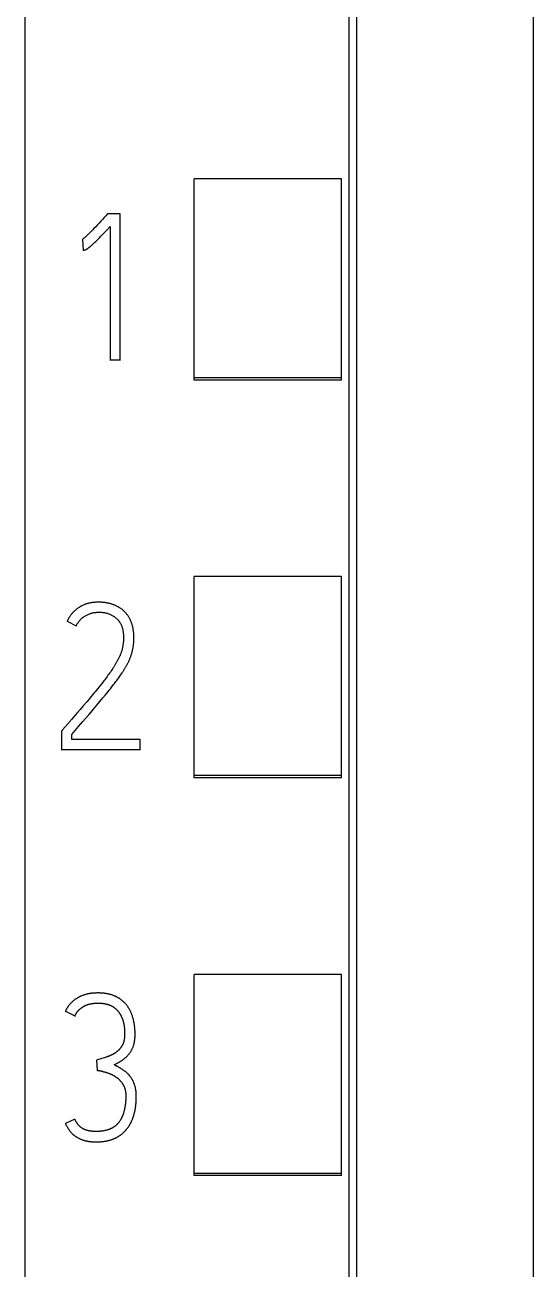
# Model space of a CAD drawing. Extents: x 0 to 594, y 0 to 420.
# Drawn here: x 255.6 to 262.5, y 327.5 to 344.39 of the extents above; entities that cross this region are included whole.
import ezdxf

# ---------------------------------------------------------------- set-up
doc = ezdxf.new("R2010")
doc.units = 0
doc.header["$LTSCALE"] = 32.67
doc.layers.add('10000_FRONT', color=7, linetype='CONTINUOUS')
doc.layers.add('10500_FRONT_LABELING', color=7, linetype='CONTINUOUS')

msp = doc.modelspace()

# ---------------------------------------------------------------- linework, layer by layer
at = {"layer": '10000_FRONT', "color": 7, "linetype": 'CONTINUOUS'}
for p, q in [((255.6, 351.671), (255.6, 237.416)), ((260, 349.203), (260, 239.953)), ((260.1, 349.203), (260.1, 240.184)), ((262.5, 345.541), (262.5, 237.167)), ((257.9, 339.566), (257.9, 342.301)), ((259.9, 342.301), (257.9, 342.301)), ((259.9, 339.566), (259.9, 342.301)), ((259.9, 339.598), (257.9, 339.598)), ((259.9, 339.566), (257.9, 339.566)), ((257.9, 334.166), (257.9, 336.9)), ((259.9, 336.9), (257.9, 336.9)), ((259.9, 334.166), (259.9, 336.9)), ((259.9, 334.197), (257.9, 334.197)), ((259.9, 334.166), (257.9, 334.166)), ((257.9, 328.766), (257.9, 331.498)), ((259.9, 331.498), (257.9, 331.498)), ((259.9, 328.766), (259.9, 331.498)), ((259.9, 328.795), (257.9, 328.795)), ((259.9, 328.766), (257.9, 328.766))]:
    msp.add_line(p, q, dxfattribs=at)
at = {"layer": '10500_FRONT_LABELING', "color": 7, "linetype": 'CONTINUOUS'}
for p, q in [((256.697, 341.799), (256.675, 341.774)), ((256.72, 341.824), (256.697, 341.799)), ((256.895, 341.824), (256.72, 341.824)), ((256.895, 339.835), (256.895, 341.824)), ((256.538, 341.626), (256.522, 341.61)), ((256.561, 341.65), (256.538, 341.626)), ((256.584, 341.675), (256.561, 341.65)), ((256.607, 341.699), (256.584, 341.675)), ((256.63, 341.724), (256.607, 341.699)), ((256.652, 341.749), (256.63, 341.724)), ((256.675, 341.774), (256.652, 341.749)), ((256.707, 341.6), (256.756, 341.653)), ((256.756, 341.653), (256.756, 339.835)), ((256.384, 341.479), (256.384, 341.473)), ((256.384, 341.479), (256.393, 341.332)), ((256.561, 341.45), (256.57, 341.46)), ((256.57, 341.46), (256.584, 341.473)), ((256.584, 341.473), (256.598, 341.487)), ((256.598, 341.487), (256.612, 341.501)), ((256.612, 341.501), (256.63, 341.52)), ((256.63, 341.52), (256.648, 341.539)), ((256.648, 341.539), (256.675, 341.567)), ((256.675, 341.567), (256.707, 341.6)), ((256.393, 341.332), (256.393, 341.326)), ((256.533, 341.423), (256.542, 341.432)), ((256.542, 341.432), (256.551, 341.441)), ((256.551, 341.441), (256.561, 341.45)), ((256.756, 339.842), (256.895, 339.842)), ((256.173, 336.295), (256.173, 336.289)), ((256.173, 336.295), (256.298, 336.232)), ((256.298, 336.232), (256.298, 336.225)), ((257.08, 336.064), (257.08, 336.076)), ((256.717, 335.544), (256.706, 335.528)), ((256.728, 335.559), (256.717, 335.544)), ((256.739, 335.574), (256.728, 335.559)), ((256.75, 335.589), (256.739, 335.574)), ((256.761, 335.604), (256.75, 335.589)), ((256.771, 335.62), (256.761, 335.604)), ((256.782, 335.635), (256.771, 335.62)), ((256.792, 335.651), (256.782, 335.635)), ((256.879, 335.534), (256.89, 335.548)), ((256.89, 335.548), (256.9, 335.563)), ((256.9, 335.563), (256.91, 335.578)), ((256.91, 335.578), (256.92, 335.592)), ((256.591, 335.381), (256.573, 335.359)), ((256.609, 335.403), (256.591, 335.381)), ((256.626, 335.424), (256.609, 335.403)), ((256.644, 335.447), (256.626, 335.424)), ((256.661, 335.469), (256.644, 335.447)), ((256.672, 335.484), (256.661, 335.469)), ((256.684, 335.498), (256.672, 335.484)), ((256.695, 335.513), (256.684, 335.498)), ((256.706, 335.528), (256.695, 335.513)), ((256.744, 335.356), (256.761, 335.377)), ((256.761, 335.377), (256.778, 335.398)), ((256.778, 335.398), (256.794, 335.419)), ((256.794, 335.419), (256.805, 335.433)), ((256.805, 335.433), (256.816, 335.447)), ((256.816, 335.447), (256.827, 335.461)), ((256.827, 335.461), (256.837, 335.476)), ((256.837, 335.476), (256.848, 335.49)), ((256.848, 335.49), (256.859, 335.504)), ((256.859, 335.504), (256.869, 335.519)), ((256.869, 335.519), (256.879, 335.534)), ((256.471, 335.237), (256.441, 335.201)), ((256.496, 335.265), (256.471, 335.237)), ((256.52, 335.294), (256.496, 335.265)), ((256.538, 335.316), (256.52, 335.294)), ((256.556, 335.337), (256.538, 335.316)), ((256.573, 335.359), (256.556, 335.337)), ((256.579, 335.156), (256.619, 335.204)), ((256.619, 335.204), (256.659, 335.252)), ((256.659, 335.252), (256.694, 335.293)), ((256.694, 335.293), (256.722, 335.328)), ((256.722, 335.328), (256.744, 335.356)), ((256.313, 335.052), (256.283, 335.016)), ((256.35, 335.094), (256.313, 335.052)), ((256.393, 335.144), (256.35, 335.094)), ((256.441, 335.201), (256.393, 335.144)), ((256.533, 335.101), (256.579, 335.156)), ((256.33, 334.863), (256.388, 334.931)), ((256.098, 334.804), (256.098, 334.544)), ((256.237, 334.754), (256.33, 334.863)), ((256.237, 334.688), (256.237, 334.754)), ((256.098, 334.55), (257.164, 334.55)), ((257.164, 334.688), (256.237, 334.688)), ((257.164, 334.544), (257.164, 334.688)), ((256.15, 330.997), (256.15, 330.991)), ((256.15, 330.997), (256.277, 330.934)), ((256.277, 330.934), (256.277, 330.928)), ((256.585, 330.337), (256.574, 330.334)), ((256.574, 330.334), (256.574, 330.328)), ((256.574, 330.334), (256.583, 330.196)), ((256.601, 330.342), (256.585, 330.337)), ((256.617, 330.347), (256.601, 330.342)), ((256.644, 330.355), (256.617, 330.347)), ((256.681, 330.367), (256.644, 330.355)), ((256.691, 330.37), (256.681, 330.367)), ((256.702, 330.373), (256.691, 330.37)), ((256.583, 330.196), (256.583, 330.19)), ((256.277, 329.533), (256.15, 329.475)), ((256.15, 329.475), (256.15, 329.469))]:
    msp.add_line(p, q, dxfattribs=at)
for points in [[(256.522, 341.61), (256.507, 341.594), (256.499, 341.586), (256.491, 341.578), (256.483, 341.57), (256.475, 341.562), (256.467, 341.554), (256.459, 341.546), (256.451, 341.539), (256.443, 341.531), (256.435, 341.523), (256.426, 341.516), (256.418, 341.508), (256.409, 341.501), (256.401, 341.494), (256.392, 341.486), (256.384, 341.479)], [(256.393, 341.332), (256.396, 341.332), (256.399, 341.333), (256.402, 341.333), (256.406, 341.334), (256.412, 341.335), (256.415, 341.336), (256.418, 341.337), (256.422, 341.338), (256.425, 341.339), (256.428, 341.34), (256.431, 341.342), (256.434, 341.343), (256.436, 341.345), (256.442, 341.348), (256.448, 341.352), (256.453, 341.355), (256.458, 341.359), (256.464, 341.363), (256.469, 341.367), (256.474, 341.371), (256.479, 341.375), (256.484, 341.38), (256.489, 341.384), (256.494, 341.388), (256.499, 341.392), (256.504, 341.397), (256.509, 341.401), (256.513, 341.405), (256.518, 341.41), (256.523, 341.414), (256.533, 341.423)], [(257.055, 336.252), (257.052, 336.261), (257.049, 336.269), (257.046, 336.278), (257.043, 336.286), (257.04, 336.294), (257.036, 336.303), (257.032, 336.311), (257.028, 336.319), (257.024, 336.327), (257.02, 336.335), (257.016, 336.342), (257.011, 336.35), (257.007, 336.358), (257.002, 336.365), (256.996, 336.372), (256.991, 336.38), (256.986, 336.387), (256.98, 336.394), (256.974, 336.401), (256.968, 336.407), (256.962, 336.414), (256.956, 336.421), (256.95, 336.427), (256.943, 336.433), (256.937, 336.439), (256.93, 336.445), (256.923, 336.451), (256.916, 336.457), (256.909, 336.462), (256.902, 336.467), (256.894, 336.473), (256.887, 336.477), (256.879, 336.482), (256.871, 336.487), (256.863, 336.491), (256.855, 336.495), (256.847, 336.499), (256.839, 336.503), (256.83, 336.506), (256.822, 336.51), (256.814, 336.513), (256.805, 336.516), (256.797, 336.52), (256.788, 336.522), (256.78, 336.525), (256.771, 336.528), (256.763, 336.531), (256.754, 336.533), (256.745, 336.535), (256.736, 336.537), (256.727, 336.539), (256.719, 336.541), (256.71, 336.543), (256.701, 336.544), (256.692, 336.546), (256.683, 336.547), (256.674, 336.548), (256.665, 336.549), (256.656, 336.55), (256.647, 336.55), (256.638, 336.551), (256.629, 336.551), (256.62, 336.552), (256.611, 336.552), (256.603, 336.552), (256.594, 336.552), (256.585, 336.552), (256.576, 336.552), (256.567, 336.551), (256.558, 336.551), (256.549, 336.55), (256.54, 336.549), (256.531, 336.548), (256.522, 336.547), (256.513, 336.546), (256.504, 336.545), (256.495, 336.543), (256.486, 336.542), (256.477, 336.54), (256.468, 336.538), (256.46, 336.536), (256.451, 336.533), (256.442, 336.531), (256.434, 336.528), (256.425, 336.525), (256.417, 336.522), (256.408, 336.519), (256.4, 336.516), (256.392, 336.512), (256.384, 336.508), (256.375, 336.504), (256.367, 336.5), (256.359, 336.496), (256.352, 336.491), (256.344, 336.487), (256.336, 336.482), (256.329, 336.477), (256.321, 336.472), (256.314, 336.467), (256.307, 336.461), (256.3, 336.456), (256.293, 336.45), (256.286, 336.445), (256.279, 336.439), (256.273, 336.432), (256.266, 336.426), (256.26, 336.42), (256.253, 336.413), (256.247, 336.407), (256.241, 336.4), (256.235, 336.393), (256.23, 336.386), (256.224, 336.379), (256.219, 336.372), (256.214, 336.365), (256.208, 336.358), (256.204, 336.35), (256.199, 336.343), (256.194, 336.335), (256.19, 336.327), (256.185, 336.319), (256.181, 336.311), (256.177, 336.303), (256.173, 336.295)], [(256.298, 336.232), (256.302, 336.24), (256.307, 336.248), (256.312, 336.257), (256.316, 336.265), (256.322, 336.273), (256.327, 336.28), (256.332, 336.288), (256.338, 336.295), (256.344, 336.303), (256.35, 336.31), (256.356, 336.317), (256.363, 336.324), (256.37, 336.33), (256.377, 336.337), (256.384, 336.343), (256.392, 336.348), (256.399, 336.354), (256.407, 336.359), (256.415, 336.364), (256.423, 336.369), (256.432, 336.373), (256.44, 336.378), (256.449, 336.382), (256.457, 336.386), (256.466, 336.389), (256.475, 336.393), (256.484, 336.396), (256.493, 336.399), (256.502, 336.401), (256.511, 336.404), (256.52, 336.406), (256.529, 336.408), (256.539, 336.41), (256.548, 336.412), (256.557, 336.413), (256.567, 336.414), (256.576, 336.415), (256.586, 336.416), (256.595, 336.416), (256.605, 336.417), (256.614, 336.417), (256.624, 336.416), (256.633, 336.416), (256.642, 336.415), (256.652, 336.414), (256.661, 336.413), (256.67, 336.412), (256.68, 336.41), (256.689, 336.408), (256.698, 336.406), (256.707, 336.404), (256.716, 336.401), (256.726, 336.399), (256.735, 336.395), (256.743, 336.392), (256.752, 336.389), (256.761, 336.385), (256.769, 336.381), (256.778, 336.377), (256.786, 336.372), (256.794, 336.367), (256.802, 336.363), (256.81, 336.357), (256.818, 336.352), (256.825, 336.346), (256.833, 336.34), (256.84, 336.334), (256.847, 336.328), (256.854, 336.321), (256.861, 336.315), (256.867, 336.308), (256.873, 336.3), (256.879, 336.293), (256.885, 336.285), (256.89, 336.277), (256.895, 336.269), (256.899, 336.261), (256.904, 336.252), (256.908, 336.244), (256.911, 336.235), (256.915, 336.226), (256.918, 336.218), (256.921, 336.209), (256.923, 336.199), (256.926, 336.19), (256.928, 336.181), (256.93, 336.172), (256.932, 336.162), (256.933, 336.153), (256.934, 336.144), (256.936, 336.134), (256.936, 336.125), (256.937, 336.116), (256.938, 336.106), (256.938, 336.097), (256.939, 336.088), (256.939, 336.078), (256.939, 336.069), (256.939, 336.059), (256.939, 336.05), (256.939, 336.041), (256.938, 336.031), (256.938, 336.022), (256.937, 336.012), (256.936, 336.003), (256.935, 335.994), (256.934, 335.984), (256.932, 335.975), (256.931, 335.966), (256.929, 335.956), (256.927, 335.947), (256.926, 335.938), (256.923, 335.929), (256.921, 335.92), (256.919, 335.911), (256.916, 335.902), (256.914, 335.893), (256.911, 335.884), (256.908, 335.875), (256.905, 335.866), (256.902, 335.857), (256.899, 335.848), (256.895, 335.839), (256.892, 335.83), (256.888, 335.822), (256.884, 335.813), (256.88, 335.805), (256.876, 335.796), (256.872, 335.788), (256.868, 335.779), (256.864, 335.771), (256.859, 335.763), (256.855, 335.755), (256.85, 335.746), (256.846, 335.738), (256.841, 335.73), (256.836, 335.722), (256.832, 335.714), (256.827, 335.706), (256.822, 335.698), (256.817, 335.69), (256.812, 335.682), (256.807, 335.674), (256.802, 335.667), (256.797, 335.659), (256.792, 335.651)], [(257.08, 336.076), (257.08, 336.085), (257.08, 336.094), (257.08, 336.103), (257.079, 336.112), (257.079, 336.121), (257.078, 336.129), (257.077, 336.138), (257.076, 336.147), (257.075, 336.156), (257.074, 336.165), (257.072, 336.174), (257.071, 336.183), (257.069, 336.191), (257.068, 336.2), (257.066, 336.209), (257.064, 336.218), (257.062, 336.226), (257.06, 336.235), (257.057, 336.244), (257.055, 336.252)], [(256.92, 335.592), (256.925, 335.6), (256.93, 335.607), (256.935, 335.615), (256.94, 335.622), (256.944, 335.63), (256.949, 335.637), (256.954, 335.645), (256.958, 335.653), (256.963, 335.66), (256.968, 335.668), (256.972, 335.676), (256.977, 335.683), (256.981, 335.691), (256.985, 335.699), (256.989, 335.707), (256.994, 335.715), (256.998, 335.723), (257.002, 335.731), (257.005, 335.739), (257.009, 335.747), (257.013, 335.755), (257.017, 335.763), (257.02, 335.771), (257.024, 335.779), (257.027, 335.788), (257.03, 335.796), (257.034, 335.804), (257.037, 335.813), (257.04, 335.821), (257.043, 335.83), (257.045, 335.838), (257.048, 335.847), (257.051, 335.855), (257.053, 335.864), (257.055, 335.873), (257.057, 335.881), (257.06, 335.89), (257.062, 335.899), (257.063, 335.907), (257.065, 335.916), (257.067, 335.925), (257.068, 335.934), (257.07, 335.942), (257.071, 335.951), (257.073, 335.96), (257.074, 335.969), (257.075, 335.978), (257.076, 335.986), (257.077, 335.995), (257.078, 336.004), (257.078, 336.013), (257.079, 336.022), (257.079, 336.031), (257.08, 336.04), (257.08, 336.049), (257.08, 336.058), (257.08, 336.067)], [(256.388, 334.931), (256.457, 335.013), (256.463, 335.02), (256.469, 335.026), (256.475, 335.033), (256.533, 335.101)], [(256.283, 335.016), (256.234, 334.96), (256.227, 334.953), (256.221, 334.945), (256.215, 334.938), (256.111, 334.818)], [(256.111, 334.818), (256.105, 334.811), (256.098, 334.804)], [(256.569, 331.245), (256.562, 331.245), (256.555, 331.245), (256.547, 331.245), (256.54, 331.244), (256.533, 331.244), (256.526, 331.243), (256.519, 331.242), (256.512, 331.242), (256.505, 331.241), (256.498, 331.24), (256.491, 331.239), (256.484, 331.238), (256.477, 331.237), (256.47, 331.235), (256.463, 331.234), (256.456, 331.233), (256.449, 331.231), (256.442, 331.23), (256.435, 331.228), (256.428, 331.226), (256.422, 331.224), (256.415, 331.222), (256.408, 331.22), (256.401, 331.218), (256.394, 331.215), (256.388, 331.213), (256.381, 331.21), (256.374, 331.208), (256.367, 331.205), (256.361, 331.202), (256.354, 331.199), (256.348, 331.196), (256.341, 331.193), (256.335, 331.189), (256.329, 331.186), (256.322, 331.183), (256.316, 331.179), (256.31, 331.175), (256.304, 331.172), (256.298, 331.168), (256.292, 331.164), (256.286, 331.16), (256.28, 331.156), (256.275, 331.151), (256.269, 331.147), (256.263, 331.143), (256.258, 331.138), (256.252, 331.133), (256.247, 331.129), (256.241, 331.124), (256.236, 331.119), (256.231, 331.114), (256.226, 331.109), (256.221, 331.104), (256.216, 331.098), (256.211, 331.093), (256.207, 331.088), (256.202, 331.082), (256.198, 331.077), (256.193, 331.071), (256.189, 331.065), (256.185, 331.06), (256.181, 331.054), (256.177, 331.048), (256.173, 331.042), (256.17, 331.036), (256.166, 331.029), (256.163, 331.023), (256.159, 331.017), (256.156, 331.01), (256.153, 331.004), (256.15, 330.997)], [(257.096, 330.68), (257.096, 330.689), (257.096, 330.696), (257.096, 330.703), (257.095, 330.71), (257.095, 330.717), (257.095, 330.724), (257.095, 330.731), (257.094, 330.738), (257.094, 330.745), (257.093, 330.752), (257.093, 330.76), (257.092, 330.767), (257.092, 330.774), (257.091, 330.781), (257.09, 330.788), (257.089, 330.795), (257.089, 330.802), (257.088, 330.809), (257.087, 330.816), (257.086, 330.823), (257.084, 330.83), (257.083, 330.837), (257.082, 330.844), (257.081, 330.851), (257.079, 330.858), (257.078, 330.865), (257.076, 330.872), (257.075, 330.879), (257.073, 330.886), (257.071, 330.893), (257.069, 330.9), (257.067, 330.906), (257.065, 330.913), (257.063, 330.92), (257.061, 330.927), (257.059, 330.934), (257.057, 330.941), (257.054, 330.947), (257.052, 330.954), (257.049, 330.961), (257.047, 330.967), (257.044, 330.974), (257.041, 330.98), (257.038, 330.987), (257.035, 330.993), (257.032, 331), (257.029, 331.006), (257.026, 331.012), (257.022, 331.019), (257.019, 331.025), (257.015, 331.031), (257.011, 331.037), (257.008, 331.043), (257.004, 331.049), (257, 331.055), (256.996, 331.061), (256.992, 331.067), (256.987, 331.073), (256.983, 331.078), (256.979, 331.084), (256.974, 331.089), (256.969, 331.095), (256.965, 331.1), (256.96, 331.105), (256.955, 331.11), (256.95, 331.116), (256.945, 331.12), (256.94, 331.125), (256.935, 331.13), (256.93, 331.135), (256.924, 331.14), (256.919, 331.144), (256.913, 331.149), (256.907, 331.153), (256.902, 331.157), (256.896, 331.162), (256.89, 331.166), (256.884, 331.17), (256.878, 331.174), (256.872, 331.177), (256.866, 331.181), (256.859, 331.185), (256.853, 331.188), (256.847, 331.191), (256.84, 331.195), (256.834, 331.198), (256.828, 331.201), (256.821, 331.203), (256.814, 331.206), (256.808, 331.209), (256.801, 331.212), (256.794, 331.214), (256.788, 331.216), (256.781, 331.219), (256.774, 331.221), (256.767, 331.223), (256.76, 331.225), (256.753, 331.227), (256.746, 331.229), (256.739, 331.23), (256.732, 331.232), (256.725, 331.233), (256.718, 331.235), (256.711, 331.236), (256.704, 331.237), (256.697, 331.238), (256.69, 331.239), (256.683, 331.24), (256.676, 331.241), (256.669, 331.242), (256.662, 331.243), (256.655, 331.243), (256.648, 331.244), (256.641, 331.244), (256.633, 331.245), (256.626, 331.245), (256.619, 331.245), (256.612, 331.246), (256.605, 331.246), (256.598, 331.246), (256.591, 331.246), (256.583, 331.246), (256.576, 331.246), (256.569, 331.245)], [(256.277, 330.934), (256.28, 330.939), (256.282, 330.943), (256.285, 330.948), (256.288, 330.953), (256.291, 330.958), (256.293, 330.963), (256.296, 330.967), (256.299, 330.972), (256.302, 330.976), (256.305, 330.981), (256.309, 330.985), (256.312, 330.99), (256.315, 330.994), (256.319, 330.998), (256.322, 331.002), (256.326, 331.007), (256.33, 331.011), (256.333, 331.015), (256.337, 331.018), (256.341, 331.022), (256.345, 331.026), (256.35, 331.03), (256.354, 331.033), (256.358, 331.037), (256.362, 331.04), (256.367, 331.044), (256.371, 331.047), (256.376, 331.05), (256.38, 331.053), (256.385, 331.056), (256.39, 331.059), (256.394, 331.062), (256.399, 331.065), (256.404, 331.067), (256.409, 331.07), (256.414, 331.072), (256.419, 331.075), (256.424, 331.077), (256.429, 331.079), (256.434, 331.081), (256.439, 331.083), (256.445, 331.085), (256.45, 331.087), (256.455, 331.088), (256.461, 331.09), (256.466, 331.092), (256.471, 331.093), (256.477, 331.095), (256.482, 331.096), (256.487, 331.097), (256.493, 331.098), (256.498, 331.099), (256.504, 331.1), (256.509, 331.101), (256.514, 331.102), (256.52, 331.103), (256.525, 331.103), (256.531, 331.104), (256.536, 331.105), (256.542, 331.105), (256.547, 331.106), (256.553, 331.106), (256.558, 331.107), (256.564, 331.107), (256.57, 331.107), (256.575, 331.107), (256.581, 331.108), (256.586, 331.108), (256.592, 331.108), (256.597, 331.108), (256.603, 331.108), (256.608, 331.108), (256.614, 331.107), (256.619, 331.107), (256.625, 331.107), (256.63, 331.107), (256.636, 331.106), (256.642, 331.106), (256.647, 331.105), (256.652, 331.105), (256.658, 331.104), (256.663, 331.103), (256.669, 331.103), (256.674, 331.102), (256.68, 331.101), (256.685, 331.1), (256.691, 331.099), (256.696, 331.098), (256.702, 331.097), (256.707, 331.095), (256.712, 331.094), (256.718, 331.093), (256.723, 331.091), (256.728, 331.089), (256.734, 331.088), (256.739, 331.086), (256.744, 331.084), (256.749, 331.082), (256.755, 331.08), (256.76, 331.078), (256.765, 331.076), (256.77, 331.073), (256.775, 331.071), (256.78, 331.068), (256.784, 331.066), (256.789, 331.063), (256.794, 331.06), (256.799, 331.057), (256.803, 331.054), (256.808, 331.051), (256.812, 331.048), (256.817, 331.044), (256.821, 331.041), (256.826, 331.037), (256.83, 331.034), (256.834, 331.03), (256.838, 331.026), (256.842, 331.022), (256.846, 331.019), (256.85, 331.015), (256.853, 331.011), (256.857, 331.006), (256.861, 331.002), (256.864, 330.998), (256.868, 330.994), (256.871, 330.989), (256.875, 330.985), (256.878, 330.98), (256.881, 330.976), (256.884, 330.971), (256.887, 330.967), (256.89, 330.962), (256.893, 330.957), (256.896, 330.953), (256.899, 330.948), (256.901, 330.943), (256.904, 330.938), (256.907, 330.933), (256.909, 330.928), (256.911, 330.923), (256.914, 330.918), (256.916, 330.913), (256.918, 330.908), (256.92, 330.903), (256.922, 330.898), (256.924, 330.893), (256.926, 330.888), (256.928, 330.882), (256.93, 330.877), (256.931, 330.872), (256.933, 330.867), (256.934, 330.861), (256.936, 330.856), (256.937, 330.851), (256.939, 330.845), (256.94, 330.84), (256.941, 330.835), (256.942, 330.829), (256.943, 330.824), (256.944, 330.818), (256.945, 330.813), (256.946, 330.808), (256.947, 330.802), (256.948, 330.797), (256.949, 330.791), (256.949, 330.786), (256.95, 330.78), (256.951, 330.775), (256.951, 330.77), (256.952, 330.764), (256.952, 330.759), (256.953, 330.753), (256.953, 330.748), (256.953, 330.742), (256.953, 330.737), (256.954, 330.731), (256.954, 330.726), (256.954, 330.72), (256.954, 330.715), (256.954, 330.709), (256.954, 330.704), (256.954, 330.698), (256.954, 330.693), (256.954, 330.687), (256.954, 330.681), (256.954, 330.676), (256.954, 330.67), (256.954, 330.665), (256.954, 330.659), (256.953, 330.654), (256.953, 330.648), (256.953, 330.643), (256.952, 330.637), (256.952, 330.632), (256.951, 330.626), (256.95, 330.621), (256.949, 330.616), (256.948, 330.61), (256.947, 330.605)], [(256.813, 330.271), (256.819, 330.274), (256.825, 330.277), (256.832, 330.28), (256.838, 330.284), (256.844, 330.287), (256.85, 330.291), (256.857, 330.294), (256.863, 330.297), (256.869, 330.301), (256.875, 330.304), (256.881, 330.308), (256.887, 330.312), (256.893, 330.315), (256.899, 330.319), (256.905, 330.323), (256.911, 330.326), (256.917, 330.33), (256.923, 330.334), (256.929, 330.338), (256.935, 330.342), (256.94, 330.347), (256.946, 330.351), (256.951, 330.355), (256.957, 330.36), (256.962, 330.364), (256.967, 330.369), (256.973, 330.374), (256.978, 330.379), (256.983, 330.384), (256.988, 330.389), (256.993, 330.394), (256.998, 330.399), (257.003, 330.404), (257.007, 330.41), (257.012, 330.415), (257.016, 330.421), (257.021, 330.427), (257.025, 330.432), (257.029, 330.438), (257.033, 330.444), (257.037, 330.45), (257.041, 330.456), (257.044, 330.462), (257.048, 330.468), (257.051, 330.475), (257.054, 330.481), (257.058, 330.487), (257.061, 330.494), (257.064, 330.5), (257.066, 330.507), (257.069, 330.514), (257.072, 330.52), (257.074, 330.527), (257.076, 330.534), (257.078, 330.541), (257.08, 330.548), (257.082, 330.554), (257.084, 330.561), (257.085, 330.568), (257.087, 330.575), (257.088, 330.582), (257.089, 330.589), (257.09, 330.596), (257.091, 330.603), (257.092, 330.61), (257.093, 330.618), (257.093, 330.625), (257.094, 330.632), (257.094, 330.639), (257.095, 330.646), (257.095, 330.653), (257.095, 330.66), (257.096, 330.667), (257.096, 330.675), (257.096, 330.682)], [(256.947, 330.605), (256.946, 330.599), (256.945, 330.594), (256.944, 330.588), (256.942, 330.583), (256.94, 330.578), (256.939, 330.573), (256.937, 330.567), (256.935, 330.562), (256.933, 330.557), (256.931, 330.552), (256.928, 330.547), (256.926, 330.542), (256.923, 330.537), (256.921, 330.533), (256.918, 330.528), (256.915, 330.523), (256.912, 330.518), (256.909, 330.514), (256.906, 330.509), (256.903, 330.505), (256.899, 330.5), (256.896, 330.496), (256.892, 330.492), (256.889, 330.487), (256.885, 330.483), (256.881, 330.479), (256.878, 330.475), (256.874, 330.471), (256.87, 330.467), (256.866, 330.463), (256.862, 330.46), (256.858, 330.456), (256.853, 330.452), (256.849, 330.449), (256.845, 330.445), (256.84, 330.442), (256.836, 330.439), (256.831, 330.435), (256.827, 330.432), (256.822, 330.429), (256.817, 330.426), (256.813, 330.423), (256.808, 330.42), (256.803, 330.418), (256.799, 330.415), (256.794, 330.412), (256.789, 330.41), (256.784, 330.407), (256.779, 330.405), (256.774, 330.402), (256.769, 330.4), (256.764, 330.397), (256.759, 330.395), (256.754, 330.393), (256.749, 330.391), (256.744, 330.389), (256.739, 330.386), (256.733, 330.385), (256.728, 330.383), (256.723, 330.381), (256.718, 330.379), (256.712, 330.377), (256.707, 330.375), (256.702, 330.373)], [(256.583, 330.196), (256.588, 330.195), (256.594, 330.194), (256.6, 330.193), (256.606, 330.192), (256.612, 330.191), (256.618, 330.19), (256.623, 330.188), (256.629, 330.187), (256.635, 330.186), (256.641, 330.184), (256.646, 330.183), (256.652, 330.182), (256.658, 330.18), (256.663, 330.179), (256.669, 330.177), (256.675, 330.176), (256.681, 330.174), (256.686, 330.173), (256.692, 330.171), (256.698, 330.169), (256.703, 330.167), (256.709, 330.166), (256.714, 330.164), (256.72, 330.162), (256.726, 330.16), (256.731, 330.158), (256.737, 330.156), (256.742, 330.154), (256.748, 330.152), (256.753, 330.15), (256.759, 330.147), (256.764, 330.145), (256.77, 330.143), (256.775, 330.14), (256.78, 330.137), (256.786, 330.135), (256.791, 330.132), (256.796, 330.129), (256.801, 330.126), (256.807, 330.123), (256.812, 330.12), (256.817, 330.117), (256.822, 330.114), (256.827, 330.111), (256.832, 330.108), (256.837, 330.104), (256.842, 330.101), (256.846, 330.098), (256.851, 330.094), (256.856, 330.09), (256.861, 330.087), (256.865, 330.083), (256.87, 330.079), (256.874, 330.075), (256.878, 330.071), (256.883, 330.067), (256.887, 330.062), (256.891, 330.058), (256.895, 330.054), (256.899, 330.049), (256.903, 330.045), (256.907, 330.04), (256.91, 330.035), (256.914, 330.031), (256.917, 330.026), (256.921, 330.021), (256.924, 330.016), (256.927, 330.011), (256.93, 330.006), (256.933, 330.001), (256.936, 329.996), (256.939, 329.991), (256.942, 329.986), (256.944, 329.98), (256.947, 329.975), (256.949, 329.969), (256.951, 329.964), (256.954, 329.958), (256.956, 329.953), (256.957, 329.947), (256.959, 329.941), (256.961, 329.936), (256.962, 329.93), (256.963, 329.924), (256.965, 329.918), (256.966, 329.913), (256.967, 329.907), (256.967, 329.901), (256.968, 329.895), (256.969, 329.889), (256.969, 329.883), (256.97, 329.877), (256.97, 329.871), (256.97, 329.865), (256.971, 329.859), (256.971, 329.853), (256.971, 329.847), (256.971, 329.842), (256.971, 329.836), (256.971, 329.83), (256.971, 329.824), (256.971, 329.818), (256.97, 329.812), (256.97, 329.806), (256.97, 329.8), (256.97, 329.794), (256.969, 329.788), (256.969, 329.783), (256.968, 329.777), (256.968, 329.771), (256.967, 329.765), (256.967, 329.759), (256.966, 329.753), (256.966, 329.747), (256.965, 329.742), (256.964, 329.736), (256.963, 329.73), (256.962, 329.724), (256.962, 329.718), (256.961, 329.712), (256.96, 329.707), (256.959, 329.701), (256.958, 329.695), (256.957, 329.689), (256.956, 329.683), (256.954, 329.678), (256.953, 329.672), (256.952, 329.666), (256.951, 329.66), (256.949, 329.654), (256.948, 329.649), (256.947, 329.643), (256.945, 329.637), (256.944, 329.631), (256.942, 329.626), (256.94, 329.62), (256.938, 329.614), (256.937, 329.609), (256.935, 329.603), (256.933, 329.597), (256.931, 329.592), (256.929, 329.586), (256.927, 329.581), (256.924, 329.575), (256.922, 329.57), (256.92, 329.564), (256.917, 329.559), (256.915, 329.553), (256.912, 329.548), (256.91, 329.543), (256.907, 329.538), (256.904, 329.532), (256.901, 329.527), (256.898, 329.522), (256.895, 329.517), (256.892, 329.512), (256.888, 329.507), (256.885, 329.502), (256.882, 329.497), (256.878, 329.492), (256.874, 329.488), (256.871, 329.483), (256.867, 329.479), (256.863, 329.474), (256.859, 329.47), (256.855, 329.466), (256.851, 329.461), (256.847, 329.457), (256.842, 329.453), (256.838, 329.449), (256.833, 329.445), (256.829, 329.442), (256.824, 329.438), (256.819, 329.434), (256.815, 329.431), (256.81, 329.427), (256.805, 329.424), (256.8, 329.421), (256.795, 329.418), (256.789, 329.415), (256.784, 329.412), (256.779, 329.409), (256.774, 329.406), (256.768, 329.404), (256.763, 329.401), (256.758, 329.399), (256.752, 329.396), (256.747, 329.394), (256.741, 329.392), (256.735, 329.39), (256.73, 329.388), (256.724, 329.386), (256.718, 329.385), (256.713, 329.383), (256.707, 329.381), (256.701, 329.38), (256.695, 329.378), (256.689, 329.377), (256.684, 329.376)], [(257.112, 329.829), (257.112, 329.837), (257.112, 329.844), (257.112, 329.851), (257.112, 329.858), (257.112, 329.864), (257.112, 329.871), (257.111, 329.878), (257.111, 329.884), (257.111, 329.891), (257.11, 329.897), (257.11, 329.904), (257.109, 329.911), (257.108, 329.917), (257.107, 329.924), (257.106, 329.931), (257.105, 329.937), (257.104, 329.944), (257.103, 329.951), (257.101, 329.957), (257.1, 329.964), (257.098, 329.97), (257.096, 329.977), (257.094, 329.984), (257.092, 329.99), (257.09, 329.997), (257.088, 330.003), (257.086, 330.009), (257.084, 330.016), (257.081, 330.022), (257.079, 330.028), (257.076, 330.035), (257.073, 330.041), (257.07, 330.047), (257.067, 330.053), (257.064, 330.059), (257.061, 330.065), (257.058, 330.071), (257.054, 330.077), (257.051, 330.083), (257.047, 330.088), (257.043, 330.094), (257.039, 330.1), (257.035, 330.105), (257.031, 330.111), (257.027, 330.116), (257.023, 330.121), (257.018, 330.126), (257.014, 330.132), (257.009, 330.137), (257.004, 330.141), (257, 330.146), (256.995, 330.151), (256.99, 330.156), (256.985, 330.16), (256.98, 330.165), (256.975, 330.169), (256.969, 330.173), (256.964, 330.178), (256.959, 330.182), (256.953, 330.186), (256.948, 330.19), (256.942, 330.194), (256.936, 330.198), (256.931, 330.202), (256.925, 330.205), (256.919, 330.209), (256.914, 330.213), (256.908, 330.217), (256.902, 330.22), (256.896, 330.224), (256.89, 330.227), (256.885, 330.231), (256.879, 330.234), (256.873, 330.238), (256.867, 330.241), (256.861, 330.245), (256.855, 330.248), (256.849, 330.251), (256.843, 330.255), (256.837, 330.258), (256.831, 330.261), (256.825, 330.264), (256.819, 330.268), (256.813, 330.271)], [(257.106, 329.724), (257.107, 329.73), (257.108, 329.737), (257.108, 329.744), (257.109, 329.75), (257.109, 329.757), (257.11, 329.764), (257.11, 329.771), (257.111, 329.777), (257.111, 329.784), (257.111, 329.791), (257.112, 329.797), (257.112, 329.804), (257.112, 329.811), (257.112, 329.817), (257.112, 329.824), (257.112, 329.831)], [(256.15, 329.475), (256.153, 329.469), (256.155, 329.463), (256.158, 329.457), (256.161, 329.451), (256.164, 329.445), (256.168, 329.439), (256.171, 329.433), (256.174, 329.427), (256.177, 329.421), (256.181, 329.415), (256.184, 329.41), (256.188, 329.404), (256.191, 329.398), (256.195, 329.392), (256.199, 329.387), (256.203, 329.381), (256.207, 329.376), (256.211, 329.37), (256.215, 329.365), (256.219, 329.36), (256.223, 329.355), (256.228, 329.35), (256.233, 329.345), (256.237, 329.34), (256.242, 329.335), (256.247, 329.331), (256.252, 329.326), (256.257, 329.322), (256.263, 329.317), (256.268, 329.313), (256.273, 329.309), (256.279, 329.305), (256.284, 329.301), (256.29, 329.297), (256.295, 329.294), (256.301, 329.29), (256.307, 329.287), (256.313, 329.283), (256.319, 329.28), (256.325, 329.277), (256.331, 329.274), (256.337, 329.271), (256.343, 329.268), (256.349, 329.265), (256.355, 329.262), (256.361, 329.26), (256.368, 329.257), (256.374, 329.255), (256.38, 329.252), (256.387, 329.25), (256.393, 329.248), (256.399, 329.246), (256.406, 329.244), (256.412, 329.242), (256.419, 329.24), (256.425, 329.239), (256.432, 329.237), (256.439, 329.236), (256.445, 329.234), (256.452, 329.233), (256.459, 329.232), (256.465, 329.231), (256.472, 329.23), (256.479, 329.229), (256.485, 329.228), (256.492, 329.227), (256.499, 329.227), (256.506, 329.226), (256.512, 329.226), (256.519, 329.225), (256.526, 329.225), (256.533, 329.225), (256.539, 329.224), (256.546, 329.224), (256.553, 329.224), (256.559, 329.224), (256.566, 329.224), (256.573, 329.224), (256.58, 329.224), (256.586, 329.224), (256.593, 329.224), (256.6, 329.224), (256.606, 329.225), (256.613, 329.225), (256.62, 329.225), (256.627, 329.226), (256.633, 329.226), (256.64, 329.227), (256.647, 329.228), (256.654, 329.228), (256.66, 329.229), (256.667, 329.23), (256.674, 329.231), (256.68, 329.232), (256.687, 329.233), (256.694, 329.234), (256.7, 329.235), (256.707, 329.236), (256.714, 329.238), (256.72, 329.239), (256.727, 329.241), (256.734, 329.242), (256.74, 329.244), (256.747, 329.246), (256.753, 329.248), (256.76, 329.249), (256.766, 329.251), (256.772, 329.253), (256.779, 329.256), (256.785, 329.258), (256.791, 329.26), (256.798, 329.262), (256.804, 329.265), (256.81, 329.268), (256.816, 329.27), (256.823, 329.273), (256.829, 329.276), (256.835, 329.279), (256.841, 329.282), (256.847, 329.285), (256.853, 329.288), (256.859, 329.291), (256.865, 329.295), (256.871, 329.298), (256.876, 329.302), (256.882, 329.306), (256.888, 329.309), (256.893, 329.313), (256.899, 329.317), (256.904, 329.321), (256.909, 329.325), (256.915, 329.329), (256.92, 329.333), (256.925, 329.338), (256.93, 329.342), (256.935, 329.346), (256.94, 329.351), (256.945, 329.355), (256.95, 329.36), (256.954, 329.365), (256.959, 329.37), (256.964, 329.375), (256.968, 329.38), (256.973, 329.385), (256.977, 329.39), (256.982, 329.395), (256.986, 329.4), (256.99, 329.406), (256.994, 329.411), (256.998, 329.417), (257.002, 329.422), (257.006, 329.428), (257.01, 329.433), (257.013, 329.439), (257.017, 329.444), (257.02, 329.45), (257.024, 329.456), (257.027, 329.462), (257.031, 329.468), (257.034, 329.474), (257.037, 329.479), (257.04, 329.485), (257.043, 329.492), (257.046, 329.498), (257.049, 329.504), (257.052, 329.51), (257.054, 329.516), (257.057, 329.522), (257.059, 329.529), (257.062, 329.535), (257.064, 329.541), (257.067, 329.548), (257.069, 329.554), (257.071, 329.56), (257.073, 329.567), (257.075, 329.573), (257.077, 329.579), (257.079, 329.586), (257.081, 329.592), (257.083, 329.599), (257.085, 329.605), (257.086, 329.612), (257.088, 329.618), (257.089, 329.625), (257.091, 329.631), (257.092, 329.638), (257.094, 329.644), (257.095, 329.651), (257.096, 329.657), (257.097, 329.664), (257.099, 329.67), (257.1, 329.677), (257.101, 329.684), (257.102, 329.69), (257.103, 329.697), (257.104, 329.704), (257.105, 329.71), (257.105, 329.717), (257.106, 329.724)], [(256.684, 329.376), (256.678, 329.374), (256.672, 329.373), (256.666, 329.372), (256.66, 329.371), (256.654, 329.37), (256.649, 329.37), (256.643, 329.369), (256.637, 329.368), (256.631, 329.368), (256.625, 329.367), (256.619, 329.367), (256.613, 329.366), (256.607, 329.366), (256.601, 329.365), (256.595, 329.365), (256.589, 329.365), (256.583, 329.365), (256.577, 329.365), (256.572, 329.365), (256.566, 329.365), (256.56, 329.365), (256.554, 329.365), (256.548, 329.365), (256.542, 329.365), (256.536, 329.366), (256.53, 329.366), (256.524, 329.366), (256.518, 329.367), (256.512, 329.367), (256.506, 329.368), (256.5, 329.369), (256.494, 329.369), (256.488, 329.37), (256.483, 329.371), (256.477, 329.372), (256.471, 329.373), (256.465, 329.375), (256.459, 329.376), (256.453, 329.377), (256.448, 329.379), (256.442, 329.38), (256.436, 329.382), (256.43, 329.384), (256.425, 329.386), (256.419, 329.388), (256.414, 329.39), (256.408, 329.393), (256.403, 329.395), (256.397, 329.398), (256.392, 329.4), (256.387, 329.403), (256.382, 329.406), (256.377, 329.409), (256.372, 329.413), (256.367, 329.416), (256.362, 329.42), (256.357, 329.423), (256.353, 329.427), (256.348, 329.431), (256.344, 329.435), (256.34, 329.439), (256.335, 329.443), (256.331, 329.448), (256.327, 329.452), (256.324, 329.457), (256.32, 329.461), (256.316, 329.466), (256.313, 329.471), (256.309, 329.476), (256.306, 329.481), (256.303, 329.486), (256.299, 329.491), (256.296, 329.496), (256.293, 329.501), (256.29, 329.506), (256.288, 329.512), (256.285, 329.517), (256.282, 329.522), (256.28, 329.528), (256.277, 329.533)]]:
    msp.add_lwpolyline(points, dxfattribs=at)

doc.saveas('drawing.dxf')
